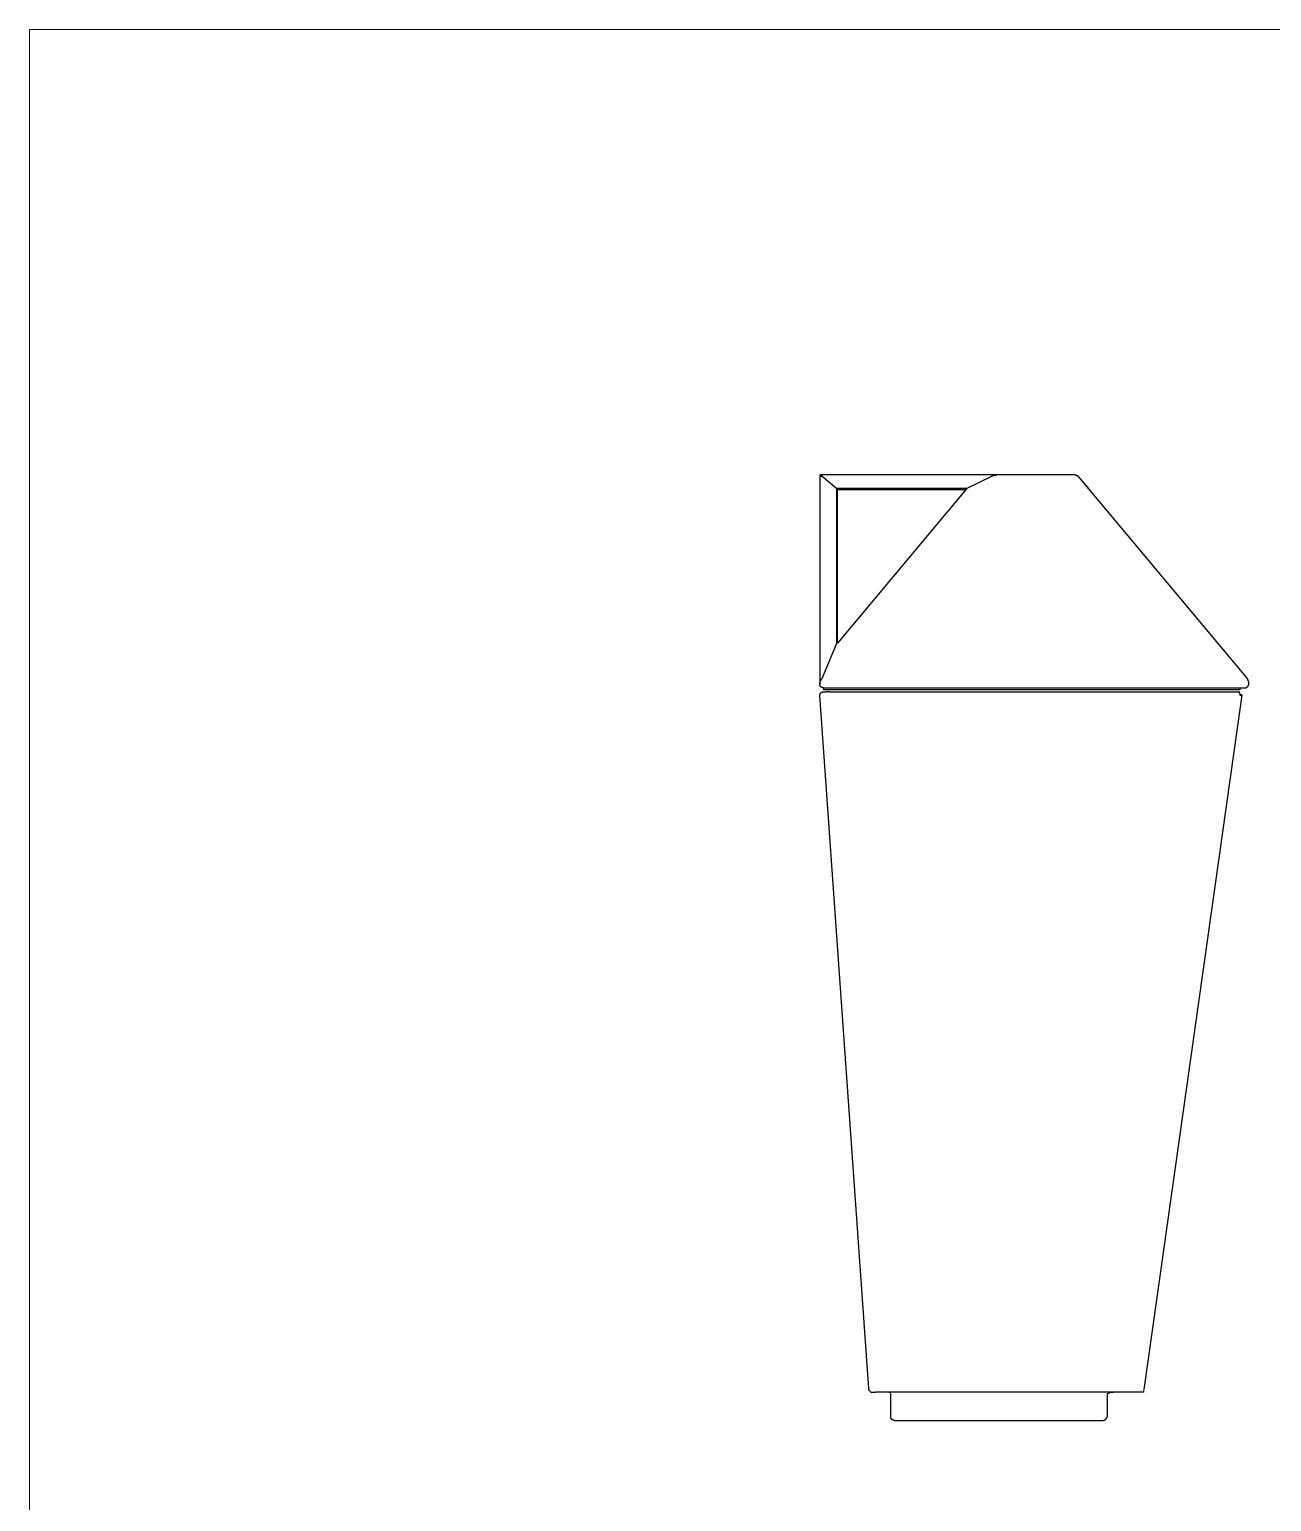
# Model space of a CAD drawing. Header units: millimetres. Extents: x 0 to 4468, y 0 to 3122.
# Drawn here: x 0 to 1317, y 1561 to 3122 of the extents above; entities that cross this region are included whole.
import ezdxf

# ---------------------------------------------------------------- set-up
doc = ezdxf.new("R2010")
doc.units = ezdxf.units.MM
doc.header["$MEASUREMENT"] = 0
doc.layers.add('Domyślny', color=7, linetype='Continuous', true_color=0x000000)
doc.layers.add('Utwórz2D linie widoczne', color=7, linetype='Continuous', true_color=0x000000)

msp = doc.modelspace()

# ---------------------------------------------------------------- linework, layer by layer
at = {"layer": 'Domyślny', "color": 18, "lineweight": 15, "true_color": 0x000000}
for p in [(0, 0), (4464.1, 3121.8)]:
    msp.add_line(p, (0, 3121.8), dxfattribs=at)
at = {"layer": 'Domyślny'}
msp.add_line((964, 2423.6), (1229.6, 2423.6), dxfattribs=at)
at = {"layer": 'Utwórz2D linie widoczne'}
for p, q in [((838.1, 2647.5), (838, 2647.5)), ((838, 2647.5), (838, 2647.5)), ((838, 2647.5), (838, 2647.5)), ((838, 2647.5), (838, 2647.5)), ((838, 2647.5), (838, 2647.5)), ((838, 2647.5), (838, 2647.5)), ((838, 2647.5), (838, 2647.5)), ((838, 2647.5), (838, 2647.5)), ((838, 2647.5), (838, 2647.5)), ((838, 2647.5), (838, 2647.5)), ((838, 2647.5), (838, 2647.5)), ((838, 2647.5), (838, 2647.4)), ((838, 2647.4), (838, 2647.4)), ((838, 2647.4), (838, 2647.4)), ((838, 2647.4), (838, 2647.4)), ((838, 2647.4), (838, 2647.4)), ((838, 2647.4), (838, 2647.4)), ((838, 2647.4), (838, 2647.4)), ((838, 2647.4), (838, 2647.4)), ((838, 2647.4), (838, 2647.4)), ((838, 2647.4), (838, 2647.4)), ((838, 2647.4), (838, 2647.4)), ((838, 2647.4), (838, 2647.4)), ((838, 2647.4), (838, 2647.4)), ((838, 2647.4), (838, 2647.4)), ((838, 2647.4), (838, 2647.4)), ((838, 2647.4), (838, 2647.4)), ((838, 2647.4), (838, 2647.4)), ((838, 2647.4), (838, 2647.4)), ((838, 2647.4), (838, 2427.5)), ((838.2, 2647.6), (838.1, 2647.6)), ((838.1, 2647.6), (838.1, 2647.6)), ((838.1, 2647.6), (838.1, 2647.6)), ((838.1, 2647.6), (838.1, 2647.6)), ((838.1, 2647.6), (838.1, 2647.6)), ((838.1, 2647.6), (838.1, 2647.6)), ((838.1, 2647.6), (838.1, 2647.6)), ((838.1, 2647.6), (838.1, 2647.5)), ((838.1, 2647.5), (838.1, 2647.5)), ((838.1, 2647.5), (838.1, 2647.5)), ((838.1, 2647.5), (838.1, 2647.5)), ((838.2, 2649.4), (838.2, 2649.4)), ((838.2, 2649.4), (838.3, 2649.4)), ((1025.3, 2649.4), (838.2, 2649.4)), ((838.2, 2647.6), (838.2, 2649.4)), ((838.2, 2647.7), (838.2, 2647.6)), ((838.2, 2647.6), (838.2, 2647.6)), ((838.2, 2647.6), (838.2, 2647.6)), ((838.2, 2647.6), (838.2, 2647.6)), ((838.2, 2647.6), (838.2, 2647.6)), ((838.2, 2647.6), (838.2, 2647.6)), ((838.3, 2649.4), (838.3, 2649.4)), ((838.3, 2649.4), (838.3, 2649.4)), ((838.3, 2649.4), (838.4, 2649.4)), ((838.4, 2647.7), (838.3, 2647.7)), ((838.3, 2647.7), (838.3, 2647.7)), ((838.3, 2647.7), (838.3, 2647.7)), ((838.3, 2647.7), (838.2, 2647.7)), ((838.4, 2649.4), (838.4, 2649.4)), ((838.4, 2649.4), (838.4, 2649.4)), ((838.4, 2649.4), (838.4, 2649.3)), ((838.4, 2649.3), (838.5, 2649.3)), ((838.5, 2647.7), (838.4, 2647.7)), ((838.4, 2647.7), (838.4, 2647.7)), ((838.4, 2647.7), (838.4, 2647.7)), ((838.5, 2649.3), (838.5, 2649.3)), ((838.5, 2649.3), (838.5, 2649.3)), ((838.5, 2649.3), (838.6, 2649.3)), ((838.6, 2647.8), (838.5, 2647.8)), ((838.5, 2647.8), (838.5, 2647.8)), ((838.5, 2647.8), (838.5, 2647.7)), ((838.6, 2649.3), (838.6, 2649.3)), ((838.6, 2649.3), (838.6, 2649.3)), ((838.6, 2649.3), (838.7, 2649.3)), ((838.7, 2647.8), (838.6, 2647.8)), ((838.6, 2647.8), (838.6, 2647.8)), ((838.7, 2649.3), (838.7, 2649.3)), ((838.7, 2649.3), (838.7, 2649.3)), ((838.7, 2649.3), (838.8, 2649.3)), ((838.8, 2647.8), (838.7, 2647.8)), ((838.7, 2647.8), (838.7, 2647.8)), ((838.8, 2649.3), (838.8, 2649.2)), ((838.8, 2649.2), (838.9, 2649.2)), ((838.9, 2647.8), (838.8, 2647.8)), ((838.9, 2649.2), (838.9, 2649.2)), ((838.9, 2649.2), (839, 2649.2)), ((839, 2647.8), (838.9, 2647.8)), ((839, 2649.2), (839, 2649.1)), ((839, 2649.1), (839.1, 2649.1)), ((839.1, 2647.8), (839, 2647.8)), ((839.1, 2649.1), (839.2, 2649.1)), ((839.2, 2647.8), (839.1, 2647.8)), ((839.2, 2649.1), (839.2, 2649)), ((839.2, 2649), (839.3, 2649)), ((839.3, 2647.8), (839.2, 2647.8)), ((839.3, 2649), (839.4, 2648.9)), ((839.4, 2647.8), (839.3, 2647.8)), ((839.4, 2648.9), (839.4, 2648.9)), ((839.4, 2648.9), (839.6, 2648.8)), ((839.5, 2647.8), (839.4, 2647.8)), ((839.6, 2647.8), (839.5, 2647.8)), ((839.6, 2648.8), (839.7, 2648.7)), ((839.7, 2647.8), (839.6, 2647.8)), ((839.7, 2648.7), (839.9, 2648.5)), ((839.8, 2647.8), (839.7, 2647.8)), ((839.9, 2647.8), (839.8, 2647.8)), ((839.9, 2648.5), (840.1, 2648.3)), ((840, 2647.8), (839.9, 2647.8)), ((840.1, 2647.7), (840, 2647.8)), ((840.1, 2648.3), (840.4, 2648)), ((840.2, 2647.7), (840.1, 2647.7)), ((840.3, 2647.7), (840.2, 2647.7)), ((856, 2634.8), (840.3, 2647.7)), ((840.4, 2648), (856.1, 2634.9)), ((840.4, 2648), (840.8, 2647.3)), ((993.5, 2634.9), (1020.2, 2648)), ((1020.2, 2648), (1020.5, 2648.2)), ((1020.5, 2648.2), (1020.8, 2648.3)), ((1020.8, 2648.3), (1021.1, 2648.5)), ((1021.1, 2648.5), (1021.5, 2648.6)), ((1021.5, 2648.6), (1021.8, 2648.7)), ((1021.8, 2648.7), (1022.1, 2648.9)), ((1022.1, 2648.9), (1022.5, 2649)), ((1022.5, 2649), (1022.8, 2649.1)), ((1022.8, 2649.1), (1023.2, 2649.1)), ((1023.2, 2649.1), (1023.5, 2649.2)), ((1023.5, 2649.2), (1023.9, 2649.3)), ((1023.9, 2649.3), (1024.2, 2649.3)), ((1024.2, 2649.3), (1024.6, 2649.3)), ((1024.6, 2649.3), (1024.9, 2649.4)), ((1024.9, 2649.4), (1025.3, 2649.4)), ((1108.8, 2649.4), (1025.3, 2649.4)), ((1108.8, 2649.4), (1108.9, 2649.4)), ((1108.9, 2649.4), (1109, 2649.4)), ((1109, 2649.4), (1109.2, 2649.3)), ((1109.2, 2649.3), (1109.3, 2649.3)), ((1109.3, 2649.3), (1109.4, 2649.3)), ((1109.4, 2649.3), (1109.6, 2649.3)), ((1109.6, 2649.3), (1109.7, 2649.3)), ((1109.7, 2649.3), (1109.8, 2649.2)), ((1109.8, 2649.2), (1109.9, 2649.2)), ((1109.9, 2649.2), (1110.1, 2649.1)), ((1110.1, 2649.1), (1110.2, 2649.1)), ((1110.2, 2649.1), (1110.3, 2649)), ((1110.3, 2649), (1110.4, 2649)), ((1110.4, 2649), (1110.6, 2648.9)), ((1110.6, 2648.9), (1110.7, 2648.9)), ((1110.7, 2648.9), (1110.8, 2648.8)), ((1110.8, 2648.8), (1110.9, 2648.7)), ((1110.9, 2648.7), (1111, 2648.6)), ((1111, 2648.6), (1111.1, 2648.6)), ((1111.1, 2648.6), (1111.2, 2648.5)), ((1111.2, 2648.5), (1111.3, 2648.4)), ((1111.3, 2648.4), (1111.4, 2648.3)), ((1111.4, 2648.3), (1111.5, 2648.2)), ((1111.5, 2648.2), (1111.6, 2648.1)), ((1111.7, 2648), (1111.5, 2647.8)), ((1111.6, 2648.1), (1111.7, 2648)), ((1111.7, 2648), (1122.7, 2634.9)), ((1111.8, 2647.7), (1290.9, 2433.6)), ((856, 2471.2), (856, 2634.8)), ((856.8, 2633.5), (856, 2634.8)), ((993.5, 2634.9), (856.1, 2634.9)), ((856.1, 2634.9), (856.8, 2633.6)), ((993.4, 2634.8), (856.6, 2471.2)), ((856.8, 2633.6), (856.6, 2633.8)), ((992.4, 2633.6), (856.8, 2633.6)), ((856.8, 2471.4), (856.8, 2633.5)), ((993.5, 2634.9), (993.5, 2634.9)), ((1122.7, 2634.9), (1122.6, 2634.8)), ((840.3, 2433.6), (856, 2471.2)), ((856, 2471.2), (856.3, 2470.6)), ((838, 2428), (838.1, 2428.4)), ((838, 2427.7), (838, 2428)), ((838, 2427.4), (838, 2427.7)), ((838, 2427.2), (838, 2427.4)), ((838, 2427.1), (838, 2427.2)), ((838, 2427), (838, 2427.1)), ((838, 2426.8), (838, 2427)), ((838, 2426.7), (838, 2426.8)), ((838.1, 2426.6), (838, 2426.7)), ((838.1, 2428.7), (838.2, 2429.1)), ((838.1, 2428.4), (838.1, 2428.7)), ((838.1, 2426.5), (838.1, 2426.6)), ((838.1, 2426.3), (838.1, 2426.5)), ((838.2, 2426.2), (838.1, 2426.3)), ((838.2, 2429.4), (838.3, 2429.7)), ((838.2, 2429.1), (838.2, 2429.4)), ((838.2, 2426.1), (838.2, 2426.2)), ((838.3, 2426), (838.2, 2426.1)), ((838.3, 2429.7), (838.4, 2430)), ((838.3, 2425.9), (838.3, 2426)), ((838.4, 2425.7), (838.3, 2425.9)), ((838.4, 2430), (838.5, 2430.4)), ((838.4, 2425.6), (838.4, 2425.7)), ((838.5, 2425.5), (838.4, 2425.6)), ((838.5, 2430.4), (838.6, 2430.7)), ((838.5, 2425.4), (838.5, 2425.5)), ((838.6, 2425.3), (838.5, 2425.4)), ((838.6, 2430.7), (838.7, 2431)), ((838.7, 2425.2), (838.6, 2425.3)), ((838.7, 2431), (838.9, 2431.3)), ((838.8, 2425.1), (838.7, 2425.2)), ((838.8, 2425), (838.8, 2425.1)), ((838.9, 2424.9), (838.8, 2425)), ((838.9, 2431.3), (839, 2431.6)), ((839, 2424.8), (838.9, 2424.9)), ((839, 2431.6), (839.2, 2431.9)), ((839.1, 2424.7), (839, 2424.8)), ((839.2, 2424.6), (839.1, 2424.7)), ((839.2, 2431.9), (839.3, 2432.2)), ((839.3, 2424.5), (839.2, 2424.6)), ((839.3, 2432.2), (839.5, 2432.5)), ((839.4, 2424.4), (839.3, 2424.5)), ((839.5, 2424.3), (839.4, 2424.4)), ((839.5, 2432.5), (839.7, 2432.8)), ((839.6, 2424.3), (839.5, 2424.3)), ((839.7, 2424.2), (839.6, 2424.3)), ((839.7, 2432.8), (839.9, 2433.1)), ((839.8, 2424.1), (839.7, 2424.2)), ((839.9, 2424.1), (839.8, 2424.1)), ((839.9, 2433.1), (840.1, 2433.3)), ((840, 2424), (839.9, 2424.1)), ((840.2, 2423.9), (840, 2424)), ((840.1, 2433.3), (840.3, 2433.6)), ((840.3, 2423.9), (840.2, 2423.9)), ((840.4, 2423.8), (840.3, 2423.9)), ((840.5, 2423.8), (840.4, 2423.8)), ((840.6, 2423.7), (840.5, 2423.8)), ((840.5, 2419.3), (840.6, 2419.4)), ((840.8, 2423.7), (840.6, 2423.7)), ((840.6, 2419.4), (840.8, 2419.4)), ((840.9, 2423.7), (840.8, 2423.7)), ((840.8, 2419.4), (840.9, 2419.5)), ((841, 2423.6), (840.9, 2423.7)), ((840.9, 2419.5), (841, 2419.5)), ((841.1, 2423.6), (841, 2423.6)), ((841, 2419.5), (841.1, 2419.5)), ((841.3, 2423.6), (841.1, 2423.6)), ((841.1, 2419.5), (841.3, 2419.5)), ((841.4, 2423.6), (841.3, 2423.6)), ((841.3, 2419.5), (841.4, 2419.5)), ((841.5, 2423.6), (841.4, 2423.6)), ((841.4, 2419.5), (841.5, 2419.6)), ((841.7, 2423.6), (841.5, 2423.6)), ((841.5, 2419.6), (841.7, 2419.6)), ((841.8, 2423.6), (841.7, 2423.6)), ((841.7, 2419.6), (841.8, 2419.6)), ((841.8, 2423.6), (964, 2423.6)), ((841.8, 2419.6), (845, 2419.6)), ((841.9, 2423.6), (841.9, 2421.6)), ((849.4, 2421.6), (841.9, 2421.6)), ((845, 2419.6), (845.2, 2419.6)), ((848.4, 2419.6), (845.2, 2419.6)), ((848.4, 2419.6), (1281.9, 2419.6)), ((1280.8, 2421.6), (849.4, 2421.6)), ((1229.6, 2423.6), (1288.5, 2423.6)), ((1283.3, 2421.6), (1280.8, 2421.6)), ((1282, 2419.6), (1281.9, 2419.6)), ((1281.9, 2419.6), (1281.9, 2419.6)), ((1281.9, 2419.6), (1281.9, 2419.6)), ((1281.9, 2419.6), (1281.9, 2419.6)), ((1282, 2419.5), (1282, 2419.6)), ((1282, 2419.6), (1282, 2419.6)), ((1282, 2419.6), (1282, 2419.6)), ((1282, 2419.6), (1282, 2419.6)), ((1282.1, 2419.5), (1282, 2419.5)), ((1282.2, 2419.5), (1282.1, 2419.5)), ((1282.1, 2419.5), (1282.1, 2419.5)), ((1282.1, 2419.5), (1282.1, 2419.5)), ((1282.1, 2419.5), (1282.1, 2419.5)), ((1282.3, 2419.5), (1282.2, 2419.5)), ((1282.2, 2419.5), (1282.2, 2419.5)), ((1282.2, 2419.5), (1282.2, 2419.5)), ((1282.2, 2419.5), (1282.2, 2419.5)), ((1282.2, 2419.5), (1282.2, 2419.5)), ((1282.3, 2419.4), (1282.3, 2419.5)), ((1282.3, 2419.5), (1282.3, 2419.5)), ((1282.4, 2419.4), (1282.3, 2419.4)), ((1282.3, 2419.4), (1282.3, 2419.4)), ((1282.4, 2419.4), (1282.4, 2419.4)), ((1282.4, 2419.4), (1282.4, 2419.4)), ((1282.4, 2419.4), (1282.4, 2419.4)), ((1282.4, 2419.4), (1282.4, 2419.4)), ((1283.3, 2423.6), (1283.3, 2421.6)), ((1288.5, 2423.6), (1288.5, 2423.6)), ((1288.5, 2423.6), (1288.6, 2423.6)), ((1288.6, 2423.6), (1288.7, 2423.6)), ((1288.7, 2423.6), (1288.8, 2423.6)), ((1288.8, 2423.6), (1288.9, 2423.6)), ((1288.9, 2423.6), (1289, 2423.6)), ((1289, 2423.6), (1289, 2423.6)), ((1289, 2423.6), (1289.1, 2423.6)), ((1289.1, 2423.6), (1289.2, 2423.6)), ((1289.2, 2423.6), (1289.3, 2423.7)), ((1289.3, 2423.7), (1289.4, 2423.7)), ((1289.4, 2423.7), (1289.5, 2423.7)), ((1289.5, 2423.7), (1289.6, 2423.8)), ((1289.5, 2423.7), (1289.5, 2423.7)), ((1289.6, 2423.8), (1289.7, 2423.8)), ((1289.7, 2423.8), (1289.8, 2423.8)), ((1289.8, 2423.8), (1289.9, 2423.9)), ((1289.9, 2423.9), (1290, 2423.9)), ((1290, 2423.9), (1290.1, 2424)), ((1290, 2423.9), (1290, 2423.9)), ((1290.1, 2424), (1290.2, 2424)), ((1290.2, 2424), (1290.3, 2424.1)), ((1290.3, 2424.1), (1290.3, 2424.1)), ((1290.3, 2424.1), (1290.4, 2424.1)), ((1290.4, 2424.1), (1290.5, 2424.2)), ((1290.5, 2424.2), (1290.6, 2424.2)), ((1290.6, 2424.2), (1290.7, 2424.3)), ((1290.7, 2424.3), (1290.8, 2424.4)), ((1290.7, 2424.3), (1290.7, 2424.3)), ((1290.8, 2424.4), (1290.9, 2424.5)), ((1291.1, 2433.3), (1290.9, 2433.6)), ((1290.9, 2424.5), (1291, 2424.6)), ((1291, 2424.6), (1291.1, 2424.6)), ((1291.3, 2433), (1291.1, 2433.3)), ((1291.1, 2424.6), (1291.2, 2424.7)), ((1291.2, 2424.7), (1291.3, 2424.8)), ((1291.5, 2432.7), (1291.3, 2433)), ((1291.3, 2424.8), (1291.5, 2425)), ((1291.7, 2432.4), (1291.5, 2432.7)), ((1291.5, 2425), (1291.6, 2425.1)), ((1291.6, 2425.1), (1291.8, 2425.3)), ((1291.9, 2432.1), (1291.7, 2432.4)), ((1291.8, 2425.3), (1291.9, 2425.5)), ((1292, 2431.8), (1291.9, 2432.1)), ((1291.9, 2425.5), (1292, 2425.6)), ((1292.2, 2431.5), (1292, 2431.8)), ((1292, 2425.6), (1292.1, 2425.8)), ((1292.1, 2425.8), (1292.3, 2426)), ((1292.3, 2431.1), (1292.2, 2431.5)), ((1292.4, 2430.8), (1292.3, 2431.1)), ((1292.3, 2426), (1292.4, 2426.2)), ((1292.5, 2430.5), (1292.4, 2430.8)), ((1292.4, 2426.2), (1292.5, 2426.3)), ((1292.6, 2430.1), (1292.5, 2430.5)), ((1292.5, 2426.3), (1292.6, 2426.5)), ((1292.7, 2429.8), (1292.6, 2430.1)), ((1292.6, 2426.5), (1292.7, 2426.7)), ((1292.8, 2429.5), (1292.7, 2429.8)), ((1292.7, 2426.7), (1292.9, 2427)), ((1292.9, 2429.1), (1292.8, 2429.5)), ((1292.9, 2428.8), (1292.9, 2429.1)), ((1293, 2428.4), (1292.9, 2428.8)), ((1292.9, 2427), (1293, 2427.2)), ((1293, 2428.1), (1293, 2428.4)), ((1293, 2427.7), (1293, 2428.1)), ((1293.1, 2427.4), (1293, 2427.7)), ((1293, 2427.2), (1293.1, 2427.4)), ((838, 2416.3), (838.1, 2416.4)), ((838, 2416.2), (838, 2416.3)), ((838, 2416), (838, 2416.2)), ((838, 2415.9), (838, 2416)), ((838, 2415.8), (838, 2415.9)), ((838, 2415.6), (838, 2415.8)), ((838, 2415.5), (838, 2415.6)), ((890, 1680.6), (838, 2415.5)), ((838.1, 2416.7), (838.2, 2416.8)), ((838.1, 2416.6), (838.1, 2416.7)), ((838.1, 2416.4), (838.1, 2416.6)), ((838.2, 2417.1), (838.3, 2417.2)), ((838.2, 2416.9), (838.2, 2417.1)), ((838.2, 2416.8), (838.2, 2416.9)), ((838.3, 2417.3), (838.4, 2417.4)), ((838.3, 2417.2), (838.3, 2417.3)), ((838.4, 2417.6), (838.5, 2417.7)), ((838.4, 2417.4), (838.4, 2417.6)), ((838.5, 2417.7), (838.6, 2417.8)), ((838.6, 2417.8), (838.7, 2417.9)), ((838.7, 2418), (838.8, 2418.1)), ((838.7, 2417.9), (838.7, 2418)), ((838.8, 2418.1), (838.9, 2418.2)), ((838.9, 2418.2), (839, 2418.3)), ((839, 2418.3), (839.1, 2418.4)), ((839.1, 2418.4), (839.2, 2418.5)), ((839.2, 2418.5), (839.3, 2418.6)), ((839.3, 2418.6), (839.4, 2418.7)), ((839.4, 2418.7), (839.5, 2418.8)), ((839.5, 2418.8), (839.6, 2418.8)), ((839.6, 2418.8), (839.7, 2418.9)), ((839.7, 2418.9), (839.8, 2419)), ((839.8, 2419), (839.9, 2419.1)), ((839.9, 2419.1), (840, 2419.1)), ((840, 2419.1), (840.1, 2419.2)), ((840.1, 2419.2), (840.3, 2419.2)), ((840.3, 2419.2), (840.4, 2419.3)), ((840.4, 2419.3), (840.5, 2419.3)), ((1285.5, 2415.9), (1181.4, 1679.6)), ((1282.5, 2419.3), (1282.4, 2419.4)), ((1282.6, 2419.3), (1282.5, 2419.3)), ((1282.5, 2419.3), (1282.5, 2419.3)), ((1282.5, 2419.3), (1282.5, 2419.3)), ((1282.5, 2419.3), (1282.5, 2419.3)), ((1282.6, 2419.2), (1282.6, 2419.3)), ((1282.7, 2419.1), (1282.6, 2419.2)), ((1282.6, 2419.2), (1282.6, 2419.2)), ((1282.6, 2419.2), (1282.6, 2419.2)), ((1282.6, 2419.2), (1282.6, 2419.2)), ((1282.8, 2419), (1282.7, 2419.1)), ((1282.7, 2419.1), (1282.7, 2419.1)), ((1282.8, 2418.9), (1282.8, 2419)), ((1282.8, 2419), (1282.8, 2419)), ((1282.9, 2418.9), (1282.8, 2418.9)), ((1282.9, 2418.8), (1282.9, 2418.9)), ((1282.9, 2418.7), (1282.9, 2418.8)), ((1283, 2418.7), (1282.9, 2418.7)), ((1283, 2418.6), (1283, 2418.7)), ((1283.1, 2418.5), (1283, 2418.6)), ((1283, 2418.6), (1283, 2418.6)), ((1283.1, 2418.4), (1283.1, 2418.5)), ((1283.2, 2418.3), (1283.1, 2418.4)), ((1283.1, 2418.4), (1283.1, 2418.4)), ((1283.2, 2418.2), (1283.2, 2418.3)), ((1283.2, 2418.1), (1283.2, 2418.2)), ((1283.2, 2418), (1283.2, 2418.1)), ((1283.3, 2417.9), (1283.2, 2418)), ((1283.3, 2417.7), (1283.3, 2417.9)), ((1283.4, 2417.6), (1283.3, 2417.7)), ((1283.4, 2417.4), (1283.4, 2417.6)), ((1283.4, 2417.2), (1283.4, 2417.4)), ((1283.5, 2417), (1283.4, 2417.2)), ((1283.5, 2416.8), (1283.5, 2417)), ((1283.5, 2416.9), (1284, 2416.8)), ((1283.5, 2416.7), (1283.5, 2416.8)), ((1283.5, 2416.5), (1283.5, 2416.7)), ((1283.5, 2416.3), (1283.5, 2416.5)), ((1283.5, 2416.1), (1283.5, 2416.3)), ((1283.5, 2415.9), (1283.5, 2416.1)), ((1283.5, 2415.7), (1283.5, 2415.9)), ((1283.5, 2415.5), (1283.5, 2415.7)), ((1283.9, 2415.5), (1283.5, 2415.5)), ((1284.4, 2415.6), (1283.9, 2415.5)), ((1284, 2416.8), (1284.4, 2416.6)), ((1284.4, 2416.6), (1284.6, 2416.5)), ((1284.5, 2415.6), (1284.4, 2415.6)), ((1284.7, 2415.6), (1284.5, 2415.6)), ((1284.6, 2416.5), (1284.7, 2416.5)), ((1284.7, 2416.5), (1284.9, 2416.4)), ((1284.8, 2415.6), (1284.7, 2415.6)), ((1284.9, 2415.6), (1284.8, 2415.6)), ((1284.9, 2416.4), (1285, 2416.3)), ((1285, 2415.7), (1284.9, 2415.6)), ((1285, 2416.3), (1285.1, 2416.3)), ((1285.1, 2415.7), (1285, 2415.7)), ((1285, 2415.7), (1285, 2415.7)), ((1285.1, 2416.3), (1285.1, 2416.3)), ((1285.1, 2416.3), (1285.2, 2416.2)), ((1285.2, 2415.7), (1285.1, 2415.7)), ((1285.1, 2415.7), (1285.1, 2415.7)), ((1285.2, 2416.2), (1285.2, 2416.2)), ((1285.2, 2416.2), (1285.3, 2416.2)), ((1285.3, 2415.7), (1285.2, 2415.7)), ((1285.2, 2415.7), (1285.2, 2415.7)), ((1285.2, 2415.7), (1285.2, 2415.7)), ((1285.3, 2416.2), (1285.3, 2416.2)), ((1285.3, 2416.2), (1285.3, 2416.2)), ((1285.3, 2416.2), (1285.3, 2416.1)), ((1285.3, 2416.1), (1285.3, 2416.1)), ((1285.3, 2416.1), (1285.3, 2416.1)), ((1285.3, 2416.1), (1285.4, 2416.1)), ((1285.4, 2415.8), (1285.3, 2415.8)), ((1285.3, 2415.8), (1285.3, 2415.8)), ((1285.3, 2415.8), (1285.3, 2415.8)), ((1285.3, 2415.8), (1285.3, 2415.8)), ((1285.3, 2415.8), (1285.3, 2415.7)), ((1285.3, 2415.7), (1285.3, 2415.7)), ((1285.4, 2416.1), (1285.4, 2416.1)), ((1285.4, 2416.1), (1285.4, 2416.1)), ((1285.4, 2416.1), (1285.4, 2416.1)), ((1285.4, 2416.1), (1285.4, 2416.1)), ((1285.4, 2416.1), (1285.4, 2416.1)), ((1285.4, 2416.1), (1285.4, 2416.1)), ((1285.4, 2416.1), (1285.4, 2416)), ((1285.4, 2416), (1285.4, 2416)), ((1285.4, 2416), (1285.4, 2416)), ((1285.4, 2416), (1285.4, 2416)), ((1285.4, 2416), (1285.4, 2416)), ((1285.4, 2416), (1285.4, 2416)), ((1285.4, 2416), (1285.4, 2416)), ((1285.4, 2416), (1285.5, 2416)), ((1285.5, 2415.9), (1285.4, 2415.9)), ((1285.4, 2415.9), (1285.4, 2415.9)), ((1285.4, 2415.9), (1285.4, 2415.8)), ((1285.4, 2415.8), (1285.4, 2415.8)), ((1285.4, 2415.8), (1285.4, 2415.8)), ((1285.4, 2415.8), (1285.4, 2415.8)), ((1285.4, 2415.8), (1285.4, 2415.8)), ((1285.4, 2415.8), (1285.4, 2415.8)), ((1285.4, 2415.8), (1285.4, 2415.8)), ((1285.4, 2415.8), (1285.4, 2415.8)), ((1285.4, 2415.8), (1285.4, 2415.8)), ((1285.4, 2415.8), (1285.4, 2415.8)), ((1285.4, 2415.8), (1285.4, 2415.8)), ((1285.4, 2415.8), (1285.4, 2415.8)), ((1285.4, 2415.8), (1285.4, 2415.8)), ((1285.4, 2415.8), (1285.4, 2415.8)), ((1285.4, 2415.8), (1285.4, 2415.8)), ((1285.5, 2416), (1285.5, 2416)), ((1285.5, 2416), (1285.5, 2416)), ((1285.5, 2416), (1285.5, 2416)), ((1285.5, 2416), (1285.5, 2416)), ((1285.5, 2416), (1285.5, 2416)), ((1285.5, 2416), (1285.5, 2416)), ((1285.5, 2416), (1285.5, 2416)), ((1285.5, 2416), (1285.5, 2416)), ((1285.5, 2416), (1285.5, 2416)), ((1285.5, 2416), (1285.5, 2416)), ((1285.5, 2416), (1285.5, 2416)), ((1285.5, 2416), (1285.5, 2416)), ((1285.5, 2416), (1285.5, 2416)), ((1285.5, 2416), (1285.5, 2416)), ((1285.5, 2416), (1285.5, 2415.9)), ((1285.5, 2415.9), (1285.5, 2415.9)), ((1285.5, 2415.9), (1285.5, 2415.9)), ((1285.5, 2415.9), (1285.5, 2415.9)), ((1285.5, 2415.9), (1285.5, 2415.9)), ((1285.5, 2415.9), (1285.5, 2415.9)), ((1285.5, 2415.9), (1285.5, 2415.9)), ((1285.5, 2415.9), (1285.5, 2415.9)), ((1285.5, 2415.9), (1285.5, 2415.9)), ((1285.5, 2415.9), (1285.5, 2415.9)), ((1285.5, 2415.9), (1285.5, 2415.9)), ((1285.5, 2415.9), (1285.5, 2415.9)), ((1285.5, 2415.9), (1285.5, 2415.9)), ((1285.5, 2415.9), (1285.5, 2415.9)), ((1285.5, 2415.9), (1285.5, 2415.9)), ((1285.5, 2415.9), (1285.5, 2415.9)), ((1285.5, 2415.9), (1285.5, 2415.9)), ((1285.5, 2415.9), (1285.5, 2415.9)), ((1285.5, 2415.9), (1285.5, 2415.9)), ((1285.5, 2415.9), (1285.5, 2415.9)), ((1285.5, 2415.9), (1285.5, 2415.9)), ((1285.5, 2415.9), (1285.5, 2415.9)), ((1285.5, 2415.9), (1285.5, 2415.9)), ((1285.5, 2415.9), (1285.5, 2415.9)), ((1285.5, 2415.9), (1285.5, 2415.9)), ((1285.5, 2415.9), (1285.5, 2415.9)), ((1285.5, 2415.9), (1285.5, 2415.9)), ((1285.5, 2415.9), (1285.5, 2415.9)), ((1285.5, 2415.9), (1285.5, 2415.9)), ((1285.5, 2415.9), (1285.5, 2415.9)), ((1285.5, 2415.9), (1285.5, 2415.9)), ((1285.5, 2415.9), (1285.5, 2415.9)), ((1285.5, 2415.9), (1285.5, 2415.9)), ((1285.5, 2415.9), (1285.5, 2415.9)), ((1285.5, 2415.9), (1285.5, 2415.9)), ((890, 1680.4), (890, 1680.5)), ((890, 1680.3), (890, 1680.4)), ((890, 1680.2), (890, 1680.3)), ((890, 1680), (890, 1680.2)), ((890.1, 1679.9), (890, 1680)), ((890.1, 1679.8), (890.1, 1679.9)), ((890.1, 1679.7), (890.1, 1679.8)), ((890.2, 1679.5), (890.1, 1679.7)), ((890.2, 1679.4), (890.2, 1679.5)), ((890.3, 1679.3), (890.2, 1679.4)), ((890.3, 1679.2), (890.3, 1679.3)), ((890.4, 1679.1), (890.3, 1679.2)), ((890.5, 1679), (890.4, 1679.1)), ((890.5, 1678.8), (890.5, 1679)), ((890.6, 1678.7), (890.5, 1678.8)), ((890.7, 1678.6), (890.6, 1678.7)), ((890.7, 1678.5), (890.7, 1678.6)), ((890.8, 1678.4), (890.7, 1678.5)), ((890.9, 1678.3), (890.8, 1678.4)), ((891, 1678.2), (890.9, 1678.3)), ((891.1, 1678.1), (891, 1678.2)), ((891.2, 1678), (891.1, 1678.1)), ((891.3, 1678), (891.2, 1678)), ((891.4, 1677.9), (891.3, 1678)), ((891.5, 1677.8), (891.4, 1677.9)), ((891.6, 1677.7), (891.5, 1677.8)), ((891.7, 1677.7), (891.6, 1677.7)), ((891.8, 1677.6), (891.7, 1677.7)), ((891.8, 1677), (891.8, 1677)), ((891.8, 1677), (896.9, 1677)), ((898.9, 1677), (896.9, 1677)), ((900.8, 1677), (898.9, 1677)), ((1177.4, 1677), (900.9, 1677)), ((911.3, 1677), (911.4, 1677)), ((911.4, 1677), (911.4, 1677)), ((911.4, 1677), (911.5, 1677)), ((911.5, 1677), (911.5, 1677)), ((911.5, 1677), (911.6, 1677)), ((911.7, 1677), (911.6, 1677)), ((911.8, 1677), (911.7, 1677)), ((911.7, 1677), (911.7, 1677)), ((911.8, 1676.9), (911.8, 1677)), ((911.9, 1676.9), (911.8, 1676.9)), ((912, 1676.9), (911.9, 1676.9)), ((912, 1676.9), (912.1, 1676.9)), ((912, 1676.9), (912, 1676.9)), ((912.1, 1676.9), (912.1, 1676.8)), ((912.1, 1676.8), (912.2, 1676.8)), ((912.2, 1676.8), (912.2, 1676.8)), ((912.2, 1676.8), (912.3, 1676.8)), ((912.3, 1676.7), (912.3, 1676.8)), ((912.4, 1676.7), (912.3, 1676.7)), ((912.3, 1676.7), (912.3, 1676.7)), ((912.4, 1676.6), (912.4, 1676.7)), ((912.5, 1676.6), (912.4, 1676.6)), ((912.5, 1676.5), (912.5, 1676.6)), ((912.6, 1676.5), (912.5, 1676.5)), ((912.6, 1676.5), (912.6, 1676.5)), ((912.6, 1676.5), (912.6, 1676.4)), ((912.6, 1676.4), (912.7, 1676.4)), ((912.7, 1676.4), (912.7, 1676.3)), ((912.7, 1676.3), (912.8, 1676.3)), ((912.8, 1676.2), (912.8, 1676.3)), ((912.8, 1676.1), (912.8, 1676.2)), ((912.8, 1676.2), (912.8, 1676.2)), ((912.9, 1676.1), (912.8, 1676.1)), ((912.9, 1676), (912.9, 1676.1)), ((912.9, 1675.9), (912.9, 1676)), ((912.9, 1676), (912.9, 1676)), ((913, 1675.9), (912.9, 1675.9)), ((913.1, 1675.6), (913, 1675.6)), ((913.1, 1675.5), (913.1, 1675.6)), ((913.1, 1675.4), (913.1, 1675.5)), ((913.1, 1675.5), (913.1, 1675.5)), ((913.1, 1675.3), (913.1, 1675.4)), ((913.1, 1675.2), (913.1, 1675.3)), ((913.1, 1675.3), (913.1, 1675.3)), ((913.1, 1650.8), (913.1, 1675.2)), ((1143.5, 1675.5), (1142.9, 1675.2)), ((1142.9, 1650.8), (1142.9, 1675.2)), ((1143.5, 1675.5), (1143.9, 1675.7)), ((1143.9, 1675.7), (1144.2, 1675.9)), ((1144.6, 1676), (1144.2, 1675.9)), ((1145, 1676.2), (1144.6, 1676)), ((1145, 1676.2), (1145.4, 1676.3)), ((1145.4, 1676.3), (1145.8, 1676.5)), ((1146.3, 1676.6), (1145.8, 1676.5)), ((1146.3, 1676.6), (1146.6, 1676.7)), ((1146.6, 1676.7), (1147, 1676.8)), ((1147, 1676.8), (1147.3, 1676.8)), ((1147.3, 1676.8), (1147.7, 1676.9)), ((1147.7, 1676.9), (1148, 1676.9)), ((1148, 1676.9), (1148.4, 1677)), ((1148.6, 1677), (1148.4, 1677)), ((1148.6, 1677), (1149, 1677)), ((1149, 1677), (1149.3, 1677)), ((1181.4, 1677), (1177.5, 1677)), ((1181.4, 1677), (1181.4, 1679)), ((913.1, 1650.7), (913.1, 1650.8)), ((913.1, 1650.6), (913.1, 1650.7)), ((913.1, 1650.4), (913.1, 1650.6)), ((913.1, 1650.3), (913.1, 1650.4)), ((913.1, 1650.2), (913.1, 1650.3)), ((913.2, 1650.1), (913.1, 1650.2)), ((913.2, 1649.9), (913.2, 1650.1)), ((913.2, 1649.8), (913.2, 1649.9)), ((913.3, 1649.7), (913.2, 1649.8)), ((913.3, 1649.6), (913.3, 1649.7)), ((913.4, 1649.4), (913.3, 1649.6)), ((913.4, 1649.3), (913.4, 1649.4)), ((913.5, 1649.2), (913.4, 1649.3)), ((913.5, 1649.1), (913.5, 1649.2)), ((913.6, 1649), (913.5, 1649.1)), ((913.6, 1648.9), (913.6, 1649)), ((913.7, 1648.7), (913.6, 1648.9)), ((913.8, 1648.6), (913.7, 1648.7)), ((913.9, 1648.5), (913.8, 1648.6)), ((913.9, 1648.4), (913.9, 1648.5)), ((914, 1648.3), (913.9, 1648.4)), ((914.1, 1648.2), (914, 1648.3)), ((914.2, 1648.1), (914.1, 1648.2)), ((914.3, 1648.1), (914.2, 1648.1)), ((914.4, 1648), (914.3, 1648.1)), ((914.5, 1647.9), (914.4, 1648)), ((914.6, 1647.8), (914.5, 1647.9)), ((914.7, 1647.7), (914.6, 1647.8)), ((914.8, 1647.7), (914.7, 1647.7)), ((914.9, 1647.6), (914.8, 1647.7)), ((915, 1647.5), (914.9, 1647.6)), ((915.1, 1647.5), (915, 1647.5)), ((915.3, 1647.4), (915.1, 1647.5)), ((915.4, 1647.3), (915.3, 1647.4)), ((915.5, 1647.3), (915.4, 1647.3)), ((915.6, 1647.2), (915.5, 1647.3)), ((915.7, 1647.2), (915.6, 1647.2)), ((915.9, 1647.2), (915.7, 1647.2)), ((916, 1647.1), (915.9, 1647.2)), ((916.1, 1647.1), (916, 1647.1)), ((916.2, 1647.1), (916.1, 1647.1)), ((916.4, 1647.1), (916.2, 1647.1)), ((916.5, 1647), (916.4, 1647.1)), ((916.6, 1647), (916.5, 1647)), ((916.8, 1647), (916.6, 1647)), ((916.9, 1647), (916.8, 1647)), ((916.9, 1647), (916.9, 1647.4)), ((916.9, 1647), (1138.3, 1647)), ((1138.3, 1647), (1138.3, 1647)), ((1138.3, 1647), (1138.4, 1647)), ((1138.4, 1647), (1138.5, 1647)), ((1138.5, 1647), (1138.6, 1647)), ((1138.6, 1647), (1138.7, 1647.1)), ((1138.7, 1647.1), (1138.8, 1647.1)), ((1138.8, 1647.1), (1138.8, 1647.1)), ((1138.8, 1647.1), (1138.9, 1647.1)), ((1138.9, 1647.1), (1139, 1647.1)), ((1139, 1647.1), (1139.1, 1647.1)), ((1139.1, 1647.1), (1139.2, 1647.2)), ((1139.2, 1647.2), (1139.3, 1647.2)), ((1139.3, 1647.2), (1139.3, 1647.2)), ((1139.3, 1647.2), (1139.4, 1647.2)), ((1139.4, 1647.2), (1139.5, 1647.3)), ((1139.5, 1647.3), (1139.6, 1647.3)), ((1139.6, 1647.3), (1139.7, 1647.3)), ((1139.7, 1647.3), (1139.8, 1647.4)), ((1139.8, 1647.4), (1139.8, 1647.4)), ((1139.8, 1647.4), (1139.9, 1647.4)), ((1139.9, 1647.4), (1140, 1647.5)), ((1140, 1647.5), (1140.1, 1647.5)), ((1140.1, 1647.5), (1140.1, 1647.6)), ((1140.1, 1647.6), (1140.2, 1647.6)), ((1140.2, 1647.6), (1140.3, 1647.7)), ((1140.3, 1647.7), (1140.4, 1647.7)), ((1140.4, 1647.7), (1140.5, 1647.8)), ((1140.5, 1647.8), (1140.6, 1647.9)), ((1140.5, 1647.8), (1140.5, 1647.8)), ((1140.6, 1647.9), (1140.7, 1647.9)), ((1140.7, 1647.9), (1140.8, 1648)), ((1140.8, 1648), (1140.9, 1648.1)), ((1140.9, 1648.1), (1141, 1648.2)), ((1141, 1648.2), (1141.1, 1648.3)), ((1141.1, 1648.3), (1141.3, 1648.5)), ((1141.3, 1648.5), (1141.4, 1648.6)), ((1141.4, 1648.6), (1141.6, 1648.8)), ((1141.6, 1648.8), (1141.7, 1648.9)), ((1141.7, 1648.9), (1141.8, 1649.1)), ((1141.8, 1649.1), (1141.9, 1649.2)), ((1141.9, 1649.2), (1142.1, 1649.4)), ((1142.1, 1649.4), (1142.2, 1649.6)), ((1142.2, 1649.6), (1142.3, 1649.8)), ((1142.3, 1649.8), (1142.4, 1650)), ((1142.4, 1650), (1142.5, 1650.2)), ((1142.5, 1650.2), (1142.7, 1650.4)), ((1142.7, 1650.4), (1142.8, 1650.6)), ((1142.8, 1650.6), (1142.9, 1650.8))]:
    msp.add_line(p, q, dxfattribs=at)

doc.saveas('drawing.dxf')
